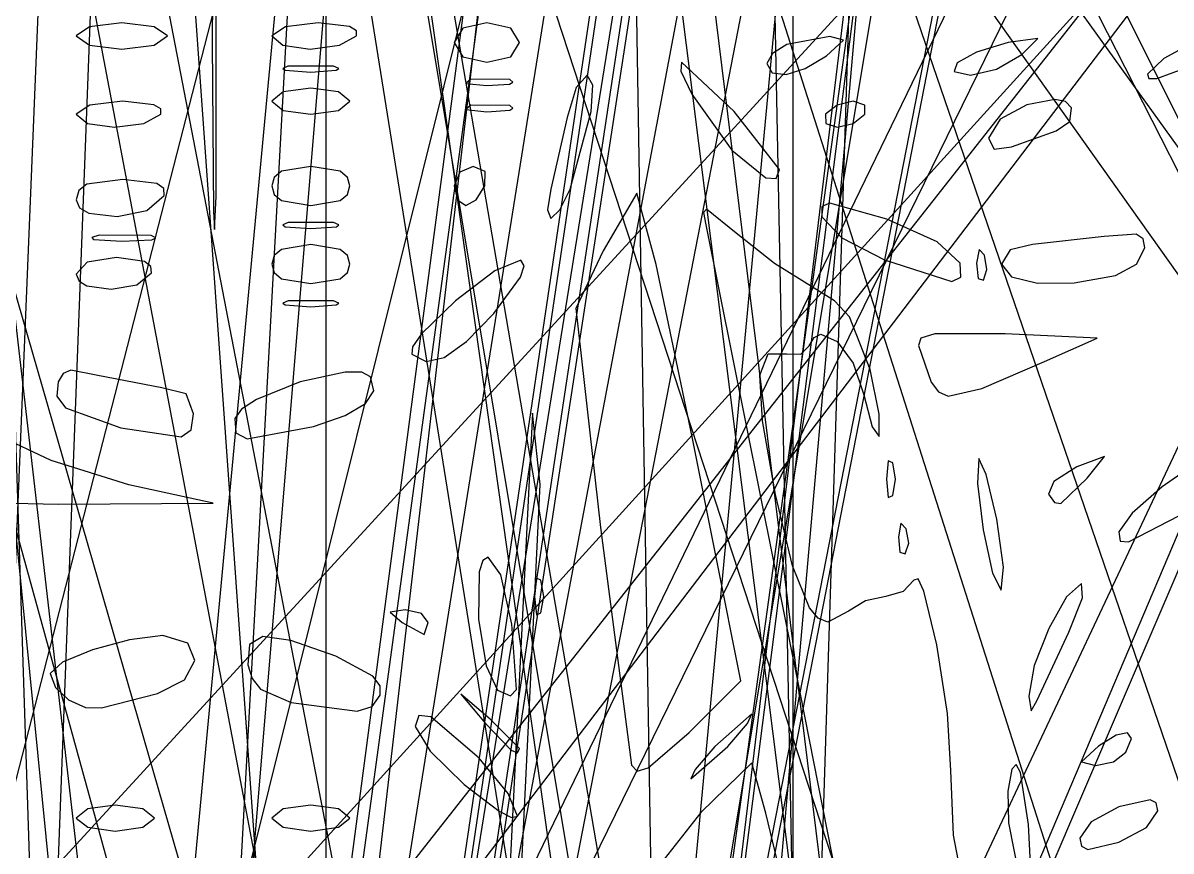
# Model space of a CAD drawing. Extents: x -109 to 333, y -74 to 385.
# Drawn here: x 132.55 to 165.69, y 71.3 to 95.2 of the extents above; entities that cross this region are included whole.
import ezdxf

# ---------------------------------------------------------------- set-up
doc = ezdxf.new("R2010")
doc.units = 0

msp = doc.modelspace()

# ---------------------------------------------------------------- linework, layer by layer
at = {"layer": 'Image'}
for p, q in [((118.020404, 368.39469), (142.488, 25.9432)), ((141.3, 25.9432), (141.3, 346.757)), ((138.448296, 19.091992), (106.07472, 344.59948)), ((133.325, 4.91508), (176.228, 330.389)), ((177.73287, 330.207709), (133.325, 4.91508)), ((176.120297, 327.378339), (146.013, 7.8379)), ((135.682, 1.77166), (185.634913, 327.00134)), ((184.317895, 323.61467), (135.682, 1.77166)), ((141.48718, 2.359688), (194.92574, 322.203572)), ((148.146, -0.064316), (176.603799, 321.114249)), ((195.790493, 320.228491), (118.129, 18.0797)), ((134.47178, 1.526257), (185.258659, 317.255151)), ((183.000879, 316.861611), (132.214, -0.729183)), ((181.87199, 316.865885), (134.842, 0.96133)), ((134.842, -0.943995), (181.87199, 316.865885)), ((141.984441, 315.336486), (129.956, 21.7512)), ((125.814843, 312.326603), (161.312, 24.1613)), ((123.03142, 6.32138), (198.241453, 308.470171)), ((170.207369, 306.305882), (133.236, -11.3987)), ((163.4351, 1.395366), (125.71525, 300.943603)), ((143.772, -7.16537), (180.744922, 296.992555)), ((131.097, 5.46407), (141.984444, 293.59506)), ((140.880999, 2.641827), (196.54739, 288.054941)), ((196.54739, 288.054941), (140.881, 3.95889)), ((183.001074, 287.490399), (144.853, 12.0257)), ((145.432261, 8.57419), (180.56996, 284.038883)), ((100.96859, 281.103915), (153.556, 8.3619)), ((152.192385, 2.717456), (99.6056, 280.534422)), ((142.12414, 1.748905), (109.9997, 280.135371)), ((248.163038, 279.212831), (120.296, 15.1809)), ((257.762796, 278.460233), (134.404, 15.9768)), ((88.55113, 277.075556), (171.851, 22.3216)), ((126.180398, 273.755549), (134.837, 5.6287)), ((134.83135, 6.73131), (248.62181, 272.909878)), ((245.903901, 269.052852), (132.962, 2.87428)), ((116.35666, 4.294634), (245.52138, 268.326528)), ((103.226396, 256.070135), (179.144, 34.6976)), ((179.1438, 17.95245), (103.226396, 256.070135)), ((119.406196, 244.781241), (159.953, 8.15784)), ((159.952287, 1.008209), (119.406196, 244.781241)), ((152.521083, 230.481489), (132.954, 22.5888)), ((132.954073, -3.56368), (152.521083, 230.481489)), ((154.780332, -69.578204), (154.78, 225.752)), ((134.56508, -0.948098), (178.49421, 225.30792)), ((175.83243, 225.025704), (133.23, -1.23032)), ((146.12422, 204.706139), (135.305, 6.09908)), ((148.56998, 196.614875), (153.087, -73.7698)), ((109.81314, 162.184466), (148.134, 23.3476)), ((158.46381, 161.432035), (153.959, 18.8931)), ((212.858602, 157.292699), (76.0331, 8.26277)), ((208.588038, 153.3416), (93.3483, 6.85166)), ((93.348359, 2.147956), (208.588038, 153.3416)), ((77.190501, 1.143278), (212.633333, 150.173218)), ((155.30722, 7.78631), (115.23295, 146.623186)), ((140.332118, 143.745785), (208.017, 7.92187)), ((130.50689, 140.923361), (226.087, 7.72116)), ((210.047453, 4.04912), (141.0046, 139.873024)), ((156.194253, -3.85524), (153.4274, 138.683743)), ((224.84761, 4.804844), (130.39699, 138.007061)), ((157.587, 1.72652), (140.38617, 123.455634)), ((138.36981, 121.920871), (157.587, 1.72652)), ((138.042331, 99.446587), (138.00693, 94.639157)), ((138.126287, 90.196447), (138.126569, 98.851267)), ((135.3999, 95.203565), (134.469741, 95.09303)), ((136.330051, 95.093029), (135.3999, 95.203565)), ((141.06654, 95.203565), (140.120701, 95.09303)), ((141.970659, 95.099401), (141.06654, 95.203565)), ((145.936191, 95.203565), (145.246313, 95.053052)), ((146.626067, 95.053052), (145.936191, 95.203565)), ((134.469741, 95.09303), (134.08286, 94.827278)), ((134.08286, 94.827278), (134.46974, 94.561528)), ((136.71693, 94.827278), (136.330051, 95.093029)), ((136.330053, 94.561527), (136.71693, 94.827278)), ((136.71693, 94.827278), (136.71693, 94.827278)), ((140.120701, 95.09303), (139.7273, 94.827278)), ((139.7273, 94.827278), (140.052386, 94.561528)), ((141.68389, 94.561527), (142.17322, 94.827278)), ((142.170769, 94.980549), (141.970659, 95.099401)), ((142.17322, 94.827278), (142.170769, 94.980549)), ((142.17322, 94.827278), (142.17322, 94.827278)), ((145.246313, 95.053052), (144.995449, 94.639121)), ((146.87693, 94.639121), (146.626067, 95.053052)), ((155.844298, 94.815346), (154.603189, 94.580185)), ((156.232299, 94.707971), (155.844298, 94.815346)), ((134.46974, 94.561528), (135.3999, 94.450991)), ((135.3999, 94.450991), (136.330053, 94.561527)), ((138.00693, 94.639157), (138.041794, 89.764009)), ((140.052386, 94.561528), (140.83398, 94.450991)), ((140.83398, 94.450991), (141.68389, 94.561527)), ((144.995449, 94.639121), (145.246313, 94.2252)), ((146.626067, 94.2252), (146.87693, 94.639121)), ((146.87693, 94.639121), (146.87693, 94.639121)), ((154.603189, 94.580185), (154.185701, 94.326404)), ((155.7416, 94.250902), (156.232299, 94.707971)), ((160.987591, 94.638167), (160.076911, 94.365257)), ((161.849711, 94.75942), (160.987591, 94.638167)), ((161.38604, 94.288494), (161.849711, 94.75942)), ((166.353797, 94.647768), (165.48075, 94.175272)), ((145.246313, 94.2252), (145.936191, 94.074677)), ((145.936191, 94.074677), (146.626067, 94.2252)), ((154.185701, 94.326404), (154.026118, 94.034466)), ((155.12954, 93.884618), (155.741608, 94.250902)), ((155.741608, 94.250902), (155.7416, 94.250902)), ((160.076911, 94.365257), (159.52091, 94.056229)), ((160.648114, 93.87175), (161.386041, 94.288494)), ((161.386041, 94.288494), (161.38604, 94.288494)), ((165.48075, 94.175272), (165.01028, 93.725175)), ((140.19726, 93.957814), (140.045493, 93.89099)), ((140.045493, 93.89099), (140.119062, 93.836268)), ((140.119062, 93.836268), (140.85578, 93.785715)), ((141.5143, 93.957814), (140.19726, 93.957814)), ((140.85578, 93.785715), (141.592495, 93.836268)), ((141.666064, 93.89099), (141.514297, 93.957814)), ((141.514297, 93.957814), (141.5143, 93.957814)), ((141.592495, 93.836268), (141.666064, 93.89099)), ((151.56166, 94.074647), (151.536974, 93.807579)), ((151.536974, 93.807579), (151.852403, 93.150798)), ((153.080792, 92.646273), (151.56166, 94.074647)), ((154.026118, 94.034466), (154.179489, 93.76475)), ((154.578065, 93.718684), (155.12954, 93.884618)), ((159.52091, 94.056229), (159.42627, 93.803234)), ((159.42627, 93.803234), (159.899671, 93.698424)), ((159.899671, 93.698424), (160.648114, 93.87175)), ((165.285792, 93.599424), (166.22081, 93.945731)), ((145.47252, 93.582794), (145.333996, 93.456193)), ((146.60141, 93.568965), (145.47252, 93.582794)), ((146.596939, 93.440618), (146.692187, 93.497197)), ((146.601408, 93.568853), (146.60141, 93.568965)), ((146.692187, 93.497197), (146.601408, 93.568853)), ((148.837258, 93.698429), (148.519723, 93.339185)), ((148.997338, 93.408416), (148.837258, 93.698429)), ((154.179489, 93.76475), (154.578065, 93.718684)), ((165.01028, 93.725175), (165.052352, 93.600879)), ((165.052352, 93.600879), (165.285792, 93.599424)), ((140.058812, 93.211417), (139.7272, 92.945642)), ((140.85609, 93.321957), (140.058812, 93.211417)), ((141.653369, 93.211417), (140.85609, 93.321957)), ((141.98498, 92.945642), (141.653369, 93.211417)), ((145.333996, 93.456193), (145.935731, 93.395399)), ((145.935731, 93.395399), (146.596939, 93.440618)), ((148.519723, 93.339185), (148.257557, 92.475479)), ((148.951505, 92.650678), (148.997338, 93.408416)), ((151.852403, 93.150798), (153.00962, 91.534647)), ((134.476161, 92.835106), (134.08276, 92.569355)), ((135.422, 92.945642), (134.476161, 92.835106)), ((136.326118, 92.841477), (135.422, 92.945642)), ((136.526229, 92.722625), (136.326118, 92.841477)), ((139.7272, 92.945642), (140.058811, 92.679891)), ((141.653368, 92.67989), (141.98498, 92.945642)), ((141.98498, 92.945642), (141.98498, 92.945642)), ((145.47288, 92.830015), (145.334356, 92.7034)), ((146.60177, 92.816187), (145.47288, 92.830015)), ((146.601768, 92.816073), (146.60177, 92.816187)), ((146.692547, 92.744402), (146.601768, 92.816073)), ((156.049845, 92.835106), (155.719792, 92.569355)), ((156.516798, 92.945642), (156.049845, 92.835106)), ((156.847118, 92.835105), (156.516798, 92.945642)), ((156.84868, 92.569355), (156.847118, 92.835105)), ((161.527788, 92.840245), (160.762872, 92.423079)), ((162.339578, 92.996076), (161.527788, 92.840245)), ((162.644651, 92.932966), (162.339578, 92.996076)), ((162.819365, 92.75289), (162.644651, 92.932966)), ((134.08276, 92.569355), (134.407847, 92.303604)), ((136.039347, 92.303603), (136.52868, 92.569355)), ((136.52868, 92.569355), (136.526229, 92.722625)), ((136.52868, 92.569355), (136.52868, 92.569355)), ((140.058811, 92.679891), (140.85609, 92.569355)), ((140.85609, 92.569355), (141.653368, 92.67989)), ((145.334356, 92.7034), (145.936091, 92.642591)), ((145.936091, 92.642591), (146.597299, 92.687814)), ((146.597299, 92.687814), (146.692547, 92.744402)), ((148.3432, 90.405829), (148.951505, 92.650678)), ((154.392, 90.970207), (153.080792, 92.646273)), ((155.719792, 92.569355), (155.721355, 92.303604)), ((156.518628, 92.303603), (156.84868, 92.569355)), ((156.84868, 92.569355), (156.84868, 92.569355)), ((162.765161, 92.356347), (162.819365, 92.75289)), ((134.407847, 92.303604), (135.18944, 92.193068)), ((135.18944, 92.193068), (136.039347, 92.303603)), ((148.257557, 92.475479), (147.78814, 90.405829)), ((155.721355, 92.303604), (156.051674, 92.193068)), ((156.051674, 92.193068), (156.518628, 92.303603)), ((160.762872, 92.423079), (160.423705, 91.882263)), ((162.3732, 92.084814), (162.765161, 92.356347)), ((160.423705, 91.882263), (160.587572, 91.557475)), ((161.082222, 91.63117), (162.373202, 92.084814)), ((162.373202, 92.084814), (162.3732, 92.084814)), ((153.00962, 91.534647), (153.996002, 90.734806)), ((160.587572, 91.557475), (161.082222, 91.63117)), ((140.009443, 90.92323), (139.797776, 90.74684)), ((140.85611, 91.064344), (140.009443, 90.92323)), ((141.702777, 90.92323), (140.85611, 91.064344)), ((141.914444, 90.74684), (141.702777, 90.92323)), ((145.157706, 90.898539), (144.995368, 90.4999)), ((145.548004, 91.064344), (145.157706, 90.898539)), ((145.89183, 90.911059), (145.548004, 91.064344)), ((145.88404, 90.4999), (145.89183, 90.911059)), ((154.292157, 90.713153), (154.39201, 90.970203)), ((154.39201, 90.970203), (154.392, 90.970207)), ((134.392317, 90.552944), (134.156619, 90.370607)), ((135.43101, 90.688051), (134.392317, 90.552944)), ((136.408421, 90.571938), (135.43101, 90.688051)), ((136.610411, 90.425138), (136.408421, 90.571938)), ((139.797776, 90.74684), (139.72722, 90.4999)), ((139.72722, 90.4999), (139.797775, 90.252948)), ((141.985, 90.4999), (141.914444, 90.74684)), ((141.914444, 90.252948), (141.985, 90.4999)), ((141.985, 90.4999), (141.985, 90.4999)), ((144.995368, 90.4999), (145.09408, 90.101261)), ((145.632356, 90.101261), (145.88404, 90.4999)), ((145.88404, 90.4999), (145.88404, 90.4999)), ((153.996002, 90.734806), (154.292157, 90.713153)), ((134.156619, 90.370607), (134.08262, 90.099787)), ((136.126064, 89.787812), (136.625, 90.217699)), ((136.625, 90.2177), (136.610411, 90.425138)), ((136.625, 90.217699), (136.625, 90.2177)), ((138.079795, 89.24389), (138.126287, 90.196447)), ((139.797775, 90.252948), (140.009442, 90.07656)), ((141.702776, 90.07656), (141.914444, 90.252948)), ((147.78814, 90.405829), (147.684818, 89.807871)), ((148.046976, 89.807871), (148.343197, 90.405829)), ((148.343197, 90.405829), (148.3432, 90.405829)), ((150.27299, 90.294573), (149.293849, 88.620262)), ((150.823517, 88.235047), (150.27299, 90.294573)), ((134.08262, 90.099787), (134.181976, 89.867125)), ((134.181976, 89.867125), (134.445971, 89.70989)), ((140.009442, 90.07656), (140.85611, 89.935456)), ((140.85611, 89.935456), (141.702776, 90.07656)), ((145.09408, 90.101261), (145.331404, 89.935456)), ((145.331404, 89.935456), (145.632356, 90.101261)), ((155.844684, 89.998231), (155.611329, 89.90849)), ((155.611329, 89.90849), (155.61143, 89.61093)), ((157.48958, 89.534928), (155.844684, 89.998231)), ((134.445971, 89.70989), (135.26342, 89.61222)), ((135.26342, 89.61222), (136.126064, 89.787812)), ((138.041794, 89.764009), (138.079795, 89.24389)), ((147.684818, 89.807871), (147.782806, 89.559163)), ((147.782806, 89.559163), (148.046976, 89.807871)), ((152.276379, 89.823362), (152.189655, 89.733448)), ((152.189655, 89.733448), (152.263454, 89.371856)), ((153.133395, 89.132588), (152.276379, 89.823362)), ((155.61143, 89.61093), (156.18909, 88.998957)), ((158.940801, 88.885263), (157.48958, 89.534928)), ((140.197681, 89.442421), (140.045914, 89.375613)), ((140.045914, 89.375613), (140.119483, 89.3209)), ((140.119483, 89.3209), (140.856201, 89.27035)), ((141.514721, 89.442421), (140.197681, 89.442421)), ((140.856201, 89.27035), (141.592916, 89.3209)), ((141.666485, 89.375613), (141.514718, 89.442421)), ((141.514718, 89.442421), (141.514721, 89.442421)), ((141.592916, 89.3209), (141.666485, 89.375613)), ((152.263454, 89.371856), (154.987124, 75.825156)), ((134.745651, 89.072792), (134.533971, 89.008652)), ((134.533971, 89.008652), (134.586742, 88.954982)), ((134.586742, 88.954982), (135.399782, 88.90154)), ((136.250831, 89.065172), (134.745651, 89.072792)), ((135.399782, 88.90154), (136.270668, 88.946466)), ((136.250834, 89.065201), (136.250831, 89.065172)), ((136.386055, 88.999302), (136.250834, 89.065201)), ((136.270668, 88.946466), (136.386055, 88.999302)), ((154.24077, 88.258203), (153.133395, 89.132588)), ((156.18909, 88.998957), (157.41644, 88.36622)), ((159.6044, 88.269758), (158.940801, 88.885263)), ((163.763088, 89.041832), (161.693478, 88.806628)), ((164.689019, 89.106334), (163.763088, 89.041832)), ((164.882016, 88.970212), (164.689019, 89.106334)), ((164.939018, 88.709403), (164.882016, 88.970212)), ((140.009443, 88.66543), (139.797776, 88.48904)), ((140.85611, 88.806544), (140.009443, 88.66543)), ((141.702777, 88.66543), (140.85611, 88.806544)), ((141.914444, 88.48904), (141.702777, 88.66543)), ((149.293849, 88.620262), (148.512201, 86.963112)), ((160.152286, 88.664174), (160.076888, 88.27354)), ((160.304232, 88.500898), (160.152286, 88.664174)), ((160.37703, 88.085306), (160.304218, 88.500899)), ((160.304218, 88.500899), (160.304232, 88.500898)), ((161.0428, 88.653141), (160.799774, 88.242184)), ((161.693478, 88.806628), (161.0428, 88.653141)), ((164.69031, 88.241899), (164.939018, 88.709403)), ((134.402523, 88.297058), (134.08237, 87.947477)), ((135.24262, 88.430274), (134.402523, 88.297058)), ((136.051921, 88.312503), (135.24262, 88.430274)), ((136.236975, 88.17448), (136.051921, 88.312503)), ((136.25673, 87.99187), (136.236975, 88.17448)), ((139.797776, 88.48904), (139.72722, 88.2421)), ((139.72722, 88.2421), (139.797775, 87.995148)), ((141.985, 88.2421), (141.914444, 88.48904)), ((141.914444, 87.995148), (141.985, 88.2421)), ((141.985, 88.2421), (141.985, 88.2421)), ((146.921964, 88.352608), (146.16866, 88.046351)), ((146.905928, 87.86314), (147.014906, 88.192333)), ((147.014906, 88.192333), (146.921964, 88.352608)), ((151.8698, 83.259313), (150.823517, 88.235047)), ((155.387295, 87.548788), (154.24077, 88.258203)), ((157.41644, 88.36622), (159.364503, 87.739197)), ((159.60441, 88.269757), (159.6044, 88.269758)), ((159.624902, 87.863003), (159.60441, 88.269757)), ((160.076888, 88.27354), (160.12269, 87.830963)), ((160.799774, 88.242184), (161.085776, 87.878018)), ((164.092352, 87.91492), (164.69031, 88.241899)), ((134.08237, 87.947477), (134.167466, 87.75056)), ((135.831265, 87.642633), (136.25673, 87.991871)), ((136.25673, 87.991871), (136.25673, 87.99187)), ((139.797775, 87.995148), (140.009442, 87.81876)), ((141.702776, 87.81876), (141.914444, 87.995148)), ((146.16866, 88.046351), (145.033557, 87.182145)), ((146.14044, 86.812718), (146.905928, 87.86314)), ((159.364503, 87.739197), (159.624902, 87.863003)), ((160.274528, 87.779652), (160.37703, 88.085306)), ((161.085776, 87.878018), (161.836829, 87.691456)), ((162.892502, 87.698441), (164.092364, 87.914919)), ((164.092364, 87.914919), (164.092352, 87.91492)), ((134.167466, 87.75056), (134.39354, 87.61328)), ((134.39354, 87.61328), (135.093354, 87.514051)), ((135.093354, 87.514051), (135.831265, 87.642633)), ((140.009442, 87.81876), (140.85611, 87.677656)), ((140.85611, 87.677656), (141.702776, 87.81876)), ((155.978145, 87.179807), (155.387295, 87.548788)), ((160.12269, 87.830963), (160.274528, 87.779652)), ((161.836829, 87.691456), (162.892502, 87.698441)), ((140.19753, 87.18446), (140.045763, 87.117636)), ((141.51457, 87.18446), (140.19753, 87.18446)), ((141.666334, 87.117636), (141.514567, 87.18446)), ((141.514567, 87.18446), (141.51457, 87.18446)), ((145.033557, 87.182145), (144.055578, 86.22461)), ((156.409889, 86.715924), (155.978145, 87.179807)), ((140.045763, 87.117636), (140.119332, 87.062914)), ((140.119332, 87.062914), (140.85605, 87.012361)), ((140.85605, 87.012361), (141.592765, 87.062914)), ((141.592765, 87.062914), (141.666334, 87.117636)), ((148.512201, 86.963112), (149.2207, 80.641143)), ((145.352966, 86.004221), (146.140444, 86.812718)), ((146.140444, 86.812718), (146.14044, 86.812718)), ((157.003495, 85.202278), (156.409889, 86.715924)), ((144.055578, 86.22461), (143.793922, 85.856038)), ((155.385677, 86.126864), (155.577938, 86.216109)), ((155.577938, 86.216109), (156.04787, 86.004132)), ((158.868304, 86.230114), (158.467766, 86.106338)), ((160.90686, 86.233342), (158.868304, 86.230114)), ((163.5545, 86.106003), (160.90686, 86.233342)), ((143.793922, 85.856038), (143.773644, 85.638368)), ((144.709886, 85.545883), (145.352966, 86.004221)), ((154.998937, 85.643658), (155.245966, 85.885878)), ((155.245966, 85.885878), (155.385677, 86.126864)), ((156.04787, 86.004132), (156.511288, 85.379454)), ((158.467766, 86.106338), (158.40051, 85.890273)), ((158.40051, 85.890273), (158.76597, 84.831411)), ((162.0423, 85.428981), (163.5545, 86.106003)), ((143.773644, 85.638368), (144.190386, 85.427375)), ((144.190386, 85.427375), (144.709886, 85.545883)), ((153.823355, 85.038714), (154.056195, 85.653002)), ((154.056195, 85.653002), (154.602943, 85.65567)), ((154.602943, 85.65567), (154.998937, 85.643658)), ((156.511288, 85.379454), (156.823716, 84.471578)), ((157.262403, 83.909994), (157.003495, 85.202278)), ((160.230161, 84.645949), (162.0423, 85.428981)), ((162.0423, 85.428981), (162.0423, 85.428981)), ((133.710339, 85.079829), (133.566798, 84.846044)), ((133.929242, 85.184256), (133.710339, 85.079829)), ((134.703748, 85.022151), (133.929242, 85.184256)), ((136.553218, 84.667342), (134.703748, 85.022151)), ((141.849516, 85.123405), (140.549679, 84.842866)), ((142.324946, 85.119505), (141.849516, 85.123405)), ((142.58354, 84.988485), (142.324946, 85.119505)), ((142.674456, 84.585952), (142.58354, 84.988485)), ((153.896486, 83.716574), (153.823355, 85.038714)), ((133.566798, 84.846044), (133.522655, 84.429783)), ((137.260856, 84.495999), (136.553218, 84.667342)), ((140.549679, 84.842866), (139.287096, 84.332911)), ((142.430671, 84.213118), (142.674456, 84.585952)), ((158.76597, 84.831411), (158.973476, 84.551985)), ((158.973476, 84.551985), (159.256952, 84.431698)), ((159.256952, 84.431698), (160.230161, 84.645949)), ((133.522655, 84.429783), (133.778054, 84.091598)), ((137.46946, 83.914741), (137.260856, 84.495999)), ((139.287096, 84.332911), (138.858232, 84.050042)), ((141.851585, 83.869468), (142.430671, 84.213118)), ((156.823716, 84.471578), (157.060409, 83.546175)), ((133.778054, 84.091598), (135.366978, 83.516924)), ((137.402335, 83.454242), (137.469448, 83.914744)), ((137.469448, 83.914744), (137.46946, 83.914741)), ((138.858232, 84.050042), (138.66483, 83.779585)), ((140.9366, 83.554485), (141.851585, 83.869468)), ((147.253242, 83.942935), (143.38, 5.69549)), ((147.48165, 81.875795), (147.253242, 83.942935)), ((157.264471, 83.266888), (157.262403, 83.909994)), ((138.66483, 83.779585), (138.687921, 83.366779)), ((139.021514, 83.196882), (140.9366, 83.554485)), ((140.9366, 83.554485), (140.9366, 83.554485)), ((154.267652, 81.59035), (153.896486, 83.716574)), ((157.060409, 83.546175), (157.264471, 83.266888)), ((133.358164, 82.568709), (131.37072, 83.515199)), ((135.366978, 83.516924), (137.115274, 83.250655)), ((137.115274, 83.250655), (137.402335, 83.454242)), ((138.687921, 83.366779), (139.021514, 83.196882)), ((153.269132, 76.206847), (151.8698, 83.259313)), ((135.60405, 81.867329), (133.358164, 82.568709)), ((157.528405, 82.559379), (157.47265, 82.033162)), ((157.66245, 82.503513), (157.528405, 82.559379)), ((160.143137, 82.631831), (160.099007, 81.907182)), ((160.351799, 82.172323), (160.143137, 82.631831)), ((163.766314, 82.691467), (162.968137, 82.385912)), ((163.27432, 82.06463), (163.766314, 82.691467)), ((157.740741, 82.033159), (157.66245, 82.503514)), ((157.66245, 82.503514), (157.66245, 82.503513)), ((162.968137, 82.385912), (162.30909, 81.964689)), ((166.418984, 82.492048), (165.438508, 81.81264)), ((143.60841, 2.156427), (147.48165, 81.875795)), ((157.47265, 82.033162), (157.528404, 81.506921)), ((157.66245, 81.562783), (157.740741, 82.033159)), ((160.099007, 81.907182), (160.268551, 80.57191)), ((160.664466, 80.878531), (160.351799, 82.172323)), ((162.30909, 81.964689), (162.150938, 81.601843)), ((162.514317, 81.334191), (163.274318, 82.064631)), ((163.274318, 82.064631), (163.27432, 82.06463)), ((138.03398, 81.340511), (135.60405, 81.867329)), ((154.760522, 79.528721), (154.267652, 81.59035)), ((157.528404, 81.506921), (157.66245, 81.562783)), ((162.150938, 81.601843), (162.329196, 81.362266)), ((165.438508, 81.81264), (164.564341, 81.050608)), ((129.694548, 81.391142), (133.56862, 81.310596)), ((133.56862, 81.310596), (138.03398, 81.340511)), ((162.329196, 81.362266), (162.514317, 81.334191)), ((160.859205, 79.496749), (160.664466, 80.878531)), ((160.664466, 80.878531), (160.664466, 80.878531)), ((164.564341, 81.050608), (164.186322, 80.508938)), ((164.464254, 80.22044), (166.210302, 81.125678)), ((149.2207, 80.641143), (150.112442, 73.776292)), ((157.894464, 80.761918), (157.819066, 80.371298)), ((158.04641, 80.598628), (157.894464, 80.761918)), ((158.046396, 80.598627), (158.04641, 80.598628)), ((158.119208, 80.183038), (158.046396, 80.598627)), ((160.268551, 80.57191), (160.535686, 79.315066)), ((157.819066, 80.371298), (157.864868, 79.9287)), ((164.186322, 80.508938), (164.227297, 80.241532)), ((164.227297, 80.241532), (164.464254, 80.22044)), ((157.864868, 79.9287), (158.016706, 79.877409)), ((158.016706, 79.877409), (158.119208, 80.183038)), ((145.827038, 79.684002), (145.716551, 79.356776)), ((145.979859, 79.776483), (145.827038, 79.684002)), ((146.341272, 79.267403), (145.979859, 79.776483)), ((145.716551, 79.356776), (145.69381, 77.987898)), ((146.658326, 77.84992), (146.341272, 79.267403)), ((155.250817, 78.32229), (154.760522, 79.528721)), ((160.535686, 79.315066), (160.784334, 78.825701)), ((160.784334, 78.825701), (160.859205, 79.496749)), ((147.367521, 79.172654), (147.311766, 78.646437)), ((147.501566, 79.116788), (147.367521, 79.172654)), ((147.579857, 78.646434), (147.501566, 79.116789)), ((147.501566, 79.116789), (147.501566, 79.116788)), ((158.266593, 79.117779), (157.96009, 78.785597)), ((158.389796, 79.158702), (158.266593, 79.117779)), ((158.553626, 78.796698), (158.389796, 79.158702)), ((163.107041, 79.022838), (162.672716, 78.638388)), ((163.139945, 78.608325), (163.107041, 79.022838)), ((147.311766, 78.646437), (147.36752, 78.120195)), ((147.501566, 78.176058), (147.579857, 78.646434)), ((157.455312, 78.647428), (156.873879, 78.52221)), ((157.96009, 78.785597), (157.455312, 78.647428)), ((158.927647, 77.253579), (158.553626, 78.796698)), ((162.672716, 78.638388), (162.160487, 77.726357)), ((162.740096, 77.611728), (163.139945, 78.608325)), ((143.583446, 78.264361), (143.144481, 78.1942)), ((144.048526, 78.157899), (143.583446, 78.264361)), ((155.507451, 78.019941), (155.250817, 78.32229)), ((156.873879, 78.52221), (156.383082, 78.22116)), ((143.144481, 78.1942), (143.489373, 77.893832)), ((143.489373, 77.893832), (144.131976, 77.549641)), ((144.241966, 77.893832), (144.048526, 78.157899)), ((144.131976, 77.549641), (144.241966, 77.893832)), ((144.241966, 77.893832), (144.241966, 77.893832)), ((145.69381, 77.987898), (145.915004, 76.648654)), ((147.36752, 78.120195), (147.501566, 78.176058)), ((155.778386, 77.907591), (155.507451, 78.019941)), ((156.383082, 78.22116), (155.778386, 77.907591)), ((146.658327, 77.849918), (146.658326, 77.84992)), ((146.796112, 75.96363), (146.658327, 77.849918)), ((162.160487, 77.726357), (161.740033, 76.648724)), ((161.821411, 75.636178), (162.740092, 77.611728)), ((162.740092, 77.611728), (162.740096, 77.611728)), ((135.618644, 77.398283), (134.550587, 77.108432)), ((136.583803, 77.517671), (135.618644, 77.398283)), ((137.302168, 77.301626), (136.583803, 77.517671)), ((137.503198, 76.802349), (137.302168, 77.301626)), ((139.083506, 77.260571), (139.041476, 76.673402)), ((139.473975, 77.493197), (139.083506, 77.260571)), ((140.281877, 77.378049), (139.473975, 77.493197)), ((141.576206, 76.921898), (140.281877, 77.378049)), ((159.237603, 75.267765), (158.927647, 77.253579)), ((134.550587, 77.108432), (133.68547, 76.750588)), ((142.645288, 76.341651), (141.576206, 76.921898)), ((133.68547, 76.750588), (133.329133, 76.427221)), ((137.206974, 76.243128), (137.503198, 76.802349)), ((139.041476, 76.673402), (139.161048, 76.278325)), ((145.915004, 76.648654), (146.25007, 75.938738)), ((161.740033, 76.648724), (161.581031, 75.767468)), ((133.329133, 76.427221), (133.482547, 76.01916)), ((136.433576, 75.847251), (137.206974, 76.243128)), ((139.161048, 76.278325), (139.401305, 75.972667)), ((142.858668, 76.064254), (142.645288, 76.341651)), ((133.482547, 76.01916), (133.862194, 75.6627)), ((139.401305, 75.972667), (140.290606, 75.589052)), ((142.860596, 75.793008), (142.858668, 76.064254)), ((146.25007, 75.938738), (146.620832, 75.775913)), ((146.620832, 75.775913), (146.796112, 75.96363)), ((151.782402, 74.720127), (153.269132, 76.206847)), ((133.862194, 75.6627), (134.347183, 75.438961)), ((134.816623, 75.429058), (136.433573, 75.847255)), ((136.433573, 75.847255), (136.433576, 75.847251)), ((140.290606, 75.589052), (142.192096, 75.332766)), ((142.629779, 75.469299), (142.860586, 75.793014)), ((142.860586, 75.793014), (142.860596, 75.793008)), ((146.030354, 75.107536), (145.183688, 75.82438)), ((145.183688, 75.82438), (145.900529, 74.977714)), ((154.987124, 75.825156), (157.501234, 63.031056)), ((161.581031, 75.767468), (161.649478, 75.341482)), ((161.649478, 75.341482), (161.821411, 75.636178)), ((134.347183, 75.438961), (134.816623, 75.429058)), ((142.192096, 75.332766), (142.629779, 75.469299)), ((153.593342, 75.259932), (152.521412, 74.319173)), ((153.466612, 74.983587), (153.593342, 75.259932)), ((159.332443, 73.618599), (159.237603, 75.267765)), ((143.977943, 75.214509), (143.86596, 74.888694)), ((144.318739, 75.173304), (143.977943, 75.214509)), ((145.71585, 73.975481), (144.318739, 75.173304)), ((145.900529, 74.977714), (146.641394, 74.207994)), ((146.87702, 74.26087), (146.030354, 75.107536)), ((152.89771, 74.319173), (153.466612, 74.983587)), ((143.86596, 74.888694), (144.30648, 74.182893)), ((150.592576, 73.695686), (151.782402, 74.720127)), ((164.102947, 74.640613), (163.594793, 74.327277)), ((164.436241, 74.70979), (164.102947, 74.640613)), ((164.547693, 74.544911), (164.436241, 74.70979)), ((146.819176, 74.133948), (146.87702, 74.26087)), ((146.87702, 74.26087), (146.87702, 74.26087)), ((151.82578, 73.378442), (152.89771, 74.319173)), ((152.521412, 74.319173), (151.952511, 73.654783)), ((152.89771, 74.319173), (152.89771, 74.319173)), ((163.594793, 74.327277), (163.10215, 73.87031)), ((164.39032, 74.156081), (164.547693, 74.544911)), ((144.30648, 74.182893), (145.287223, 73.219815)), ((146.555042, 72.955414), (145.71585, 73.975484)), ((145.71585, 73.975484), (145.71585, 73.975481)), ((146.641394, 74.207994), (146.819176, 74.133948)), ((164.028244, 73.876183), (164.390321, 74.156081)), ((164.390321, 74.156081), (164.39032, 74.156081)), ((150.112442, 73.776292), (150.277719, 73.605723)), ((150.277719, 73.605723), (150.592576, 73.695686)), ((151.952511, 73.654783), (151.82578, 73.378442)), ((153.589071, 73.847537), (152.114431, 72.407587)), ((153.993808, 72.389857), (153.589071, 73.847537)), ((159.406199, 71.753383), (159.332443, 73.618599)), ((161.091482, 73.656581), (160.97761, 73.021213)), ((161.222105, 73.791562), (161.091482, 73.656581)), ((161.349301, 73.563777), (161.222105, 73.791562)), ((163.10215, 73.87031), (163.505978, 73.766699)), ((163.505978, 73.766699), (164.028244, 73.876183)), ((161.58068, 72.061431), (161.349301, 73.563777)), ((145.287223, 73.219815), (146.296964, 72.445644)), ((146.82448, 72.306564), (146.555042, 72.955414)), ((160.97761, 73.021213), (160.999859, 72.113144)), ((135.21116, 72.625838), (134.413882, 72.515302)), ((136.008439, 72.515301), (135.21116, 72.625838)), ((140.8556, 72.625838), (140.058322, 72.515302)), ((141.652879, 72.515301), (140.8556, 72.625838)), ((165.084367, 72.779109), (164.18571, 72.56946)), ((165.26354, 72.685728), (165.084367, 72.779109)), ((165.3146, 72.454934), (165.26354, 72.685728)), ((134.413882, 72.515302), (134.08227, 72.24955)), ((136.34005, 72.24955), (136.008439, 72.515301)), ((140.058322, 72.515302), (139.72671, 72.24955)), ((141.98449, 72.24955), (141.652879, 72.515301)), ((146.296964, 72.445644), (146.652952, 72.268831)), ((146.652952, 72.268831), (146.82448, 72.306564)), ((152.114431, 72.407587), (151.05948, 71.066155)), ((154.316277, 71.034816), (153.993808, 72.389857)), ((164.18571, 72.56946), (163.388432, 72.142264)), ((164.982988, 71.980504), (165.3146, 72.454934)), ((165.3146, 72.454934), (165.3146, 72.454934)), ((134.08227, 72.24955), (134.413881, 71.9838)), ((134.413881, 71.9838), (135.21116, 71.873263)), ((135.21116, 71.873263), (136.008438, 71.983799)), ((136.008438, 71.983799), (136.34005, 72.24955)), ((136.34005, 72.24955), (136.34005, 72.24955)), ((139.72671, 72.24955), (140.058321, 71.9838)), ((140.058321, 71.9838), (140.8556, 71.873263)), ((140.8556, 71.873263), (141.652878, 71.983799)), ((141.652878, 71.983799), (141.98449, 72.24955)), ((141.98449, 72.24955), (141.98449, 72.24955)), ((160.999859, 72.113144), (161.40489, 70.032031)), ((161.693104, 69.828179), (161.58068, 72.061431)), ((161.58068, 72.061431), (161.58068, 72.061431)), ((163.388432, 72.142264), (163.05682, 71.667845)), ((164.18571, 71.553319), (164.982988, 71.980504)), ((159.792978, 69.795461), (159.406199, 71.753383)), ((163.05682, 71.667845), (163.107884, 71.437051)), ((163.107884, 71.437051), (163.287064, 71.343671)), ((163.287064, 71.343671), (164.18571, 71.553319))]:
    msp.add_line(p, q, dxfattribs=at)

doc.saveas('drawing.dxf')
